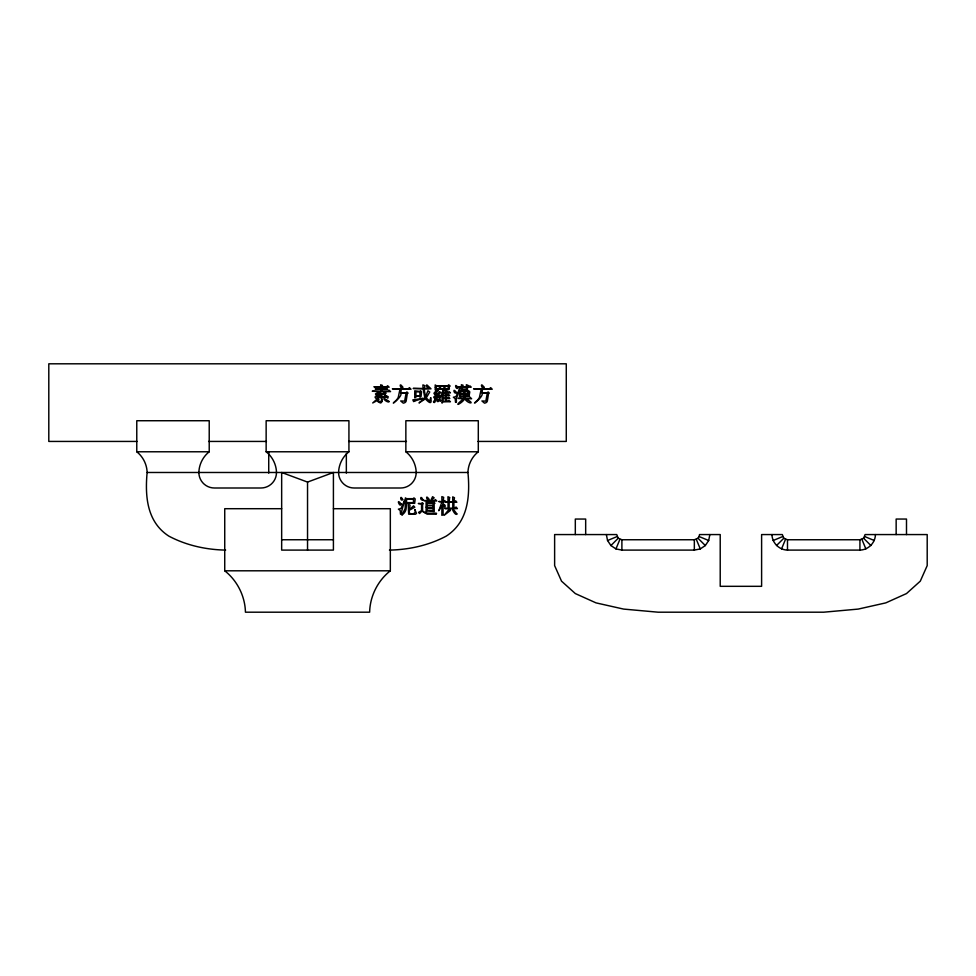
<?xml version="1.0" encoding="UTF-8"?>
<svg xmlns="http://www.w3.org/2000/svg" width="976" height="976" viewBox="0 0 976 976"><rect width="100%" height="100%" fill="white"/><g stroke="black" fill="none" stroke-linecap="round" stroke-linejoin="round"><path stroke-width="1.46" d="M389.436 550.098C409.139 549.708 428.732 545.389 446.215 536.129C468.224 521.916 470.139 496.284 467.955 472.482C468.138 464.491 472.018 456.719 478.301 451.778L478.301 420.729L405.857 420.729L405.857 451.778C412.14 456.719 416.02 464.491 416.203 472.482A15.518 15.518 0 0 1 400.685 488L354.105 488A15.518 15.518 0 0 1 338.587 472.482C338.77 464.491 342.649 456.719 348.932 451.778L348.932 420.729L266.143 420.729L266.143 451.778C272.414 456.719 276.306 464.491 276.489 472.482A15.518 15.518 0 0 1 260.958 488L214.391 488A15.518 15.518 0 0 1 198.872 472.482C199.055 464.491 202.935 456.719 209.218 451.778L209.218 420.729L136.774 420.729L136.774 451.778C143.045 456.719 146.937 464.491 147.12 472.482C144.936 496.284 146.851 521.916 168.848 536.129C186.343 545.389 205.936 549.708 225.627 550.098M463.917 396.524L463.673 398.354L458.122 398.354L463.6 398.745C450.814 409.115 463.063 402.698 464.625 398.745C468.712 404.747 476.593 403.832 465.259 398.745L471.603 398.745L470.42 397.561L469.541 398.354L464.71 398.354L464.942 396.524M699.121 536.556L699.511 534.567L720.215 534.567L720.215 586.32L761.609 586.32L761.609 534.567L782.313 534.567L783.826 538.227L787.486 539.752L859.929 539.752L863.589 538.227L865.102 534.567L927.2 534.567L927.2 565.616L920.295 581.147L906.497 593.567L885.805 602.875L858.209 609.085L823.707 612.196L658.117 612.196L623.615 609.085L596.019 602.875L575.315 593.567L561.517 581.147L554.624 565.616L554.624 534.567L616.722 534.567L618.235 538.227L621.895 539.752L694.339 539.752L697.999 538.227L699.121 536.556L708.686 540.509L709.857 534.567M771.955 534.567C772.126 542.912 779.141 549.927 787.486 550.098L859.929 550.098C868.262 549.927 875.289 542.912 875.448 534.567M708.686 540.509L705.319 545.547L700.28 548.915L694.339 550.098L621.895 550.098L615.954 548.915L619.906 539.35M781.544 548.915L785.497 539.35M615.954 548.915L610.915 545.547L618.235 538.227M776.506 545.547L783.826 538.227M333.414 508.703L390.327 508.703L390.327 570.801C377.773 580.671 370.002 596.214 369.636 612.196L245.44 612.196C245.074 596.214 237.302 580.671 224.736 570.801L224.736 508.703L281.661 508.703M606.364 534.567L607.548 540.509L617.113 536.556M773.138 540.509L782.703 536.556M307.538 482.083L333.414 472.482L333.414 550.098L281.661 550.098L281.661 472.482L307.538 482.083L307.538 550.098M137.079 441.433L48.8 441.433L48.8 363.804L566.275 363.804L566.275 441.433L477.996 441.433M208.608 441.433L266.448 441.433M348.627 441.433L406.467 441.433M136.774 451.778L209.218 451.778M266.143 451.778L348.932 451.778M405.857 451.778L478.301 451.778M147.12 472.482L467.955 472.482M281.661 539.752L333.414 539.752M224.736 570.801L390.327 570.801M864.712 536.556L874.276 540.509M863.589 538.227L870.909 545.547M697.999 538.227L705.319 545.547M607.548 540.509L610.915 545.547M861.906 539.35L865.871 548.915M696.315 539.35L700.28 548.915M906.497 534.567L906.497 519.049L896.151 519.049L896.151 534.567M859.929 539.752L859.929 550.098M787.486 539.752L787.486 550.098M694.339 539.752L694.339 550.098M621.895 539.752L621.895 550.098M585.673 534.567L585.673 519.049L575.315 519.049L575.315 534.567M346.346 453.498L346.346 473.128M268.729 451.998L268.729 473.128M442.104 394.78L442.03 403.112L443.141 401.758L450.436 401.758L449.009 400.416L446.471 401.368L446.471 398.513L449.802 398.513L448.606 397.317L446.471 398.11L446.471 395.658L449.716 395.658L448.533 394.389L446.471 395.256L446.471 392.877L450.436 392.877L449.082 391.535L448.13 392.486L443.214 392.486L444.483 390.339L442.982 389.631A22.338 22.338 0 0 1 441.286 394.963L440.603 396.927L442.104 394.78M441.933 505.739L441.847 515.328L443.116 514.852L443.043 504.543C444.666 509.582 447.032 504.921 443.043 503.994L443.043 501.932L445.739 501.932L444.702 500.505L443.043 501.53L443.677 497.333L441.847 496.613L441.933 501.53L438.761 501.53L441.933 501.932L438.834 510.729L441.933 505.739M406.565 503.043L406.077 509.094A9.04 9.04 0 0 1 404.21 512.986L401.88 515.169L405.186 508.423L405.369 497.882L406.565 498.675L413.299 498.675L413.934 497.882L415.203 498.919L414.654 503.36L406.565 503.043M426.146 507.13L426.073 512.241L427.183 510.814L434.235 511.522L434.161 503.836L434.954 503.274L433.844 502.164L433.051 502.957L429.403 502.957L430.428 500.981L436.772 500.981L435.345 499.553L434.32 500.578L431.307 500.578L434.161 497.809L432.575 496.699L430.745 500.578L423.767 500.578L429.159 500.981L428.928 502.957L426.073 502.323L426.146 507.13M433.515 401.746L434.174 402.551A1.574 1.574 0 0 0 435.247 401.002L435.442 398.989L433.515 401.746M440.249 397.208L439.725 398.306L439.017 397.086L434.649 398.513L433.698 397.086L437.821 393.828L434.735 394.621L433.942 393.279L437.187 389.546L438.456 390.424L435.052 393.438L438.224 393.352L439.566 391.608L440.762 392.559L435.125 397.159L438.932 396.683L438.541 394.78L440.249 397.208M414.824 394.231L414.739 397.793L415.935 397.244L415.935 396.207L419.9 396.207L419.9 397.244L421.01 396.768L421.571 391.766L420.461 390.656L419.741 391.449L414.739 390.815L414.824 394.231M461.453 387.167L461.38 390.424L463.99 389.546L463.99 391.376L459.55 390.815L459.55 395.341L460.66 394.389L463.99 394.389L463.99 396.134L459.391 396.134L459.867 396.683L469.627 396.524L468.358 395.256L467.48 396.134L464.942 396.134L464.942 394.389L469.31 394.707L469.785 391.852L468.675 390.742L464.942 391.376L464.942 389.546L467.48 390.022L467.406 387.167L471.213 387.167L469.944 385.898L467.406 386.777L468.041 385.349L466.369 384.715L466.455 386.777L462.404 386.777L463.124 385.264L461.38 384.715L461.453 386.777L458.525 386.777L461.453 387.167M414.885 509.618C417.618 514.925 406.943 515.609 409.42 510.18L414.812 507.239L413.543 505.812L409.42 509.704L410.054 505.104L408.224 504.311L408.676 514.181L415.544 514.242L416.471 513.352L414.885 509.618M435.284 387.289L435.211 389.949L436.321 389.07L448.216 389.07L448.216 389.79L449.326 389.156L449.241 386.459L450.192 386.057L448.692 384.788L447.899 385.74L436.394 385.74L435.211 384.947L435.284 387.289M456.378 398.781L456.378 402.295L455.511 402.319L455.206 398.598L453.364 397.244L455.938 396.646L459.952 388.277L456.378 398.781M430.684 397.72C432.502 405.406 428.806 402.661 425.377 398.83L419.033 402.954L424.816 397.793L423.157 388.838L413.153 388.436L423.072 388.436L422.913 384.873L424.975 385.74L424.267 388.436L428.708 388.436L429.66 387.484L431.002 388.838L424.34 388.838L424.511 391.474L425.609 396.768L427.915 390.742L429.733 392.01L426.244 397.952L429.66 401.124L430.684 397.72M401.49 511.997L401.343 514.254L400.489 514.181L400.233 510.509L398.391 509.143L400.929 508.557L404.662 500.188L401.49 511.997M399.989 389.229L398.232 397.415A12.651 12.651 0 0 1 394.585 401.709C389.131 406.858 403.039 396.293 400.782 393.194L406.101 393.194L404.637 401.124L400.709 400.965L403.32 403.186L404.381 402.844A2.611 2.611 0 0 0 406.187 400.892L407.285 393.755L408.078 393.121L406.894 391.925L406.016 392.803L400.868 392.803L401.258 389.229L411.018 389.229L409.432 387.643L408.236 388.838L392.376 388.838L399.989 389.229M481.205 389.229L479.436 397.415A12.651 12.651 0 0 1 475.8 401.709C470.334 406.858 484.242 396.293 481.998 393.194L487.305 393.194L485.841 401.124L481.912 400.965L484.535 403.186L485.597 402.844A2.611 2.611 0 0 0 487.39 400.892L488.5 393.755L489.293 393.121L488.098 391.925L487.231 392.803L482.071 392.803L482.473 389.229L492.221 389.229L490.635 387.643L489.452 388.838L473.592 388.838L481.205 389.229M388.887 401.404L388.863 402.002C384.922 402.027 379.884 394.682 388.887 401.404M428.696 386.74C427.049 389.997 424.67 381.409 428.696 386.74M401.051 503.909C400.453 508.874 395.39 496.955 401.051 503.909M456.219 392.364L456.109 393.121C453.486 393.84 452.864 386.996 456.219 392.364M438.334 401.051L438.236 401.539C435.943 402.637 436.577 395.634 438.334 401.051M402.746 387.191C400.953 391.059 398.135 380.433 402.746 387.191M483.962 387.191C482.168 391.059 479.35 380.433 483.962 387.191M456.878 513.974C455.133 517.048 447.984 501.396 456.878 513.974M381.909 401.6L380.811 402.978L379.932 402.746C372.844 398.989 384.971 404.808 380.799 397.403L375.65 398.196L375.016 397L381.592 394.304L376.041 395.182L375.492 393.914L379.213 391.608L372.234 391.217L380.799 391.217L380.799 389.387L375.174 388.997L380.799 388.997L380.799 387.167L373.906 386.777L380.799 386.777L380.64 384.788L382.47 385.422L381.909 386.777L386.594 386.777L387.618 385.74L389.131 387.167L381.909 387.167L381.909 388.997L385.239 388.997L386.191 388.045L387.618 389.387L381.909 389.387L381.909 391.217L388.021 391.217L389.046 390.18L390.559 391.608L379.847 391.608L380.799 392.242L376.675 394.072L382.385 393.828L384.764 392.01L386.118 393.194L377.712 396.927L386.276 396.524L384.446 394.707L388.192 396.72L387.826 398.196L386.667 397L381.909 397.317L381.909 401.6M440.713 400.685C438.956 403.247 438.224 394.816 440.713 400.685M422.852 499.627L422.693 500.176C419.607 500.395 420.436 494.246 422.852 499.627M428.806 499.273C427.244 502.201 424.865 493.636 428.671 498.736L428.806 499.273M435.808 514.193L427.146 514.157L421.986 511.009L419.57 513.51L418.533 512.4L421.547 510.57L421.547 503.909L418.301 503.518L421.388 503.518L422.266 502.64L423.377 503.75L422.584 504.311L422.584 510.655C424.084 515.511 440.286 511.485 435.808 514.193M447.301 391.486C444.922 393.072 444.897 386.85 447.301 391.486M402.71 499.517C400.441 502.433 399.648 493.514 402.71 499.517M457.842 388.058C455.999 390.473 453.913 381.848 457.768 387.326L457.842 388.058M449.143 509.228L444.153 515.328L450.497 510.411L449.143 509.228M377.871 398.354L372.71 402.954L378.981 399.623L377.871 398.354M449.619 497.565L449.143 501.847L452.791 501.847L452.718 496.857L454.462 497.723L453.901 501.847L455.646 500.822L456.841 502.25L453.901 502.25L453.901 508.191L456.121 507.081L457.39 508.594L445.337 508.825L444.702 508.191L448.033 508.191L448.033 502.25L445.898 501.847L448.033 501.847L447.96 496.699L449.619 497.565M414.739 400.965L413.629 401.6L412.836 399.855L423.23 398.354L414.739 400.965M439.407 386.142L436.321 386.142L436.321 388.68L439.407 388.68L439.407 386.142M443.934 386.142L440.444 386.142L440.444 388.68L443.934 388.68L443.934 386.142M448.216 386.142L444.958 386.142L444.958 388.68L448.216 388.68L448.216 386.142M466.455 387.167L462.404 387.167L462.404 389.156L466.455 389.156L466.455 387.167M419.9 391.852L415.935 391.852L415.935 395.817L419.9 395.817L419.9 391.852M463.99 391.766L460.66 391.766L460.66 393.987L463.99 393.987L463.99 391.766M468.199 391.766L464.942 391.766L464.942 393.987L468.199 393.987L468.199 391.766M445.434 392.877L443.141 392.877L443.141 395.256L445.434 395.256L445.434 392.877M445.434 395.658L443.141 395.658L443.141 398.11L445.434 398.11L445.434 395.658M445.434 398.513L443.141 398.513L443.141 401.368L445.434 401.368L445.434 398.513M413.458 499.078L406.565 499.078L406.565 502.64L413.458 502.64L413.458 499.078M452.791 502.25L449.143 502.25L449.143 508.191L452.791 508.191L452.791 502.25M433.124 503.36L427.183 503.36L427.183 505.336L433.124 505.336L433.124 503.36M433.124 505.739L427.183 505.739L427.183 507.959L433.124 507.959L433.124 505.739M433.124 508.35L427.183 508.35L427.183 510.411L433.124 510.411L433.124 508.35"/></g></svg>
